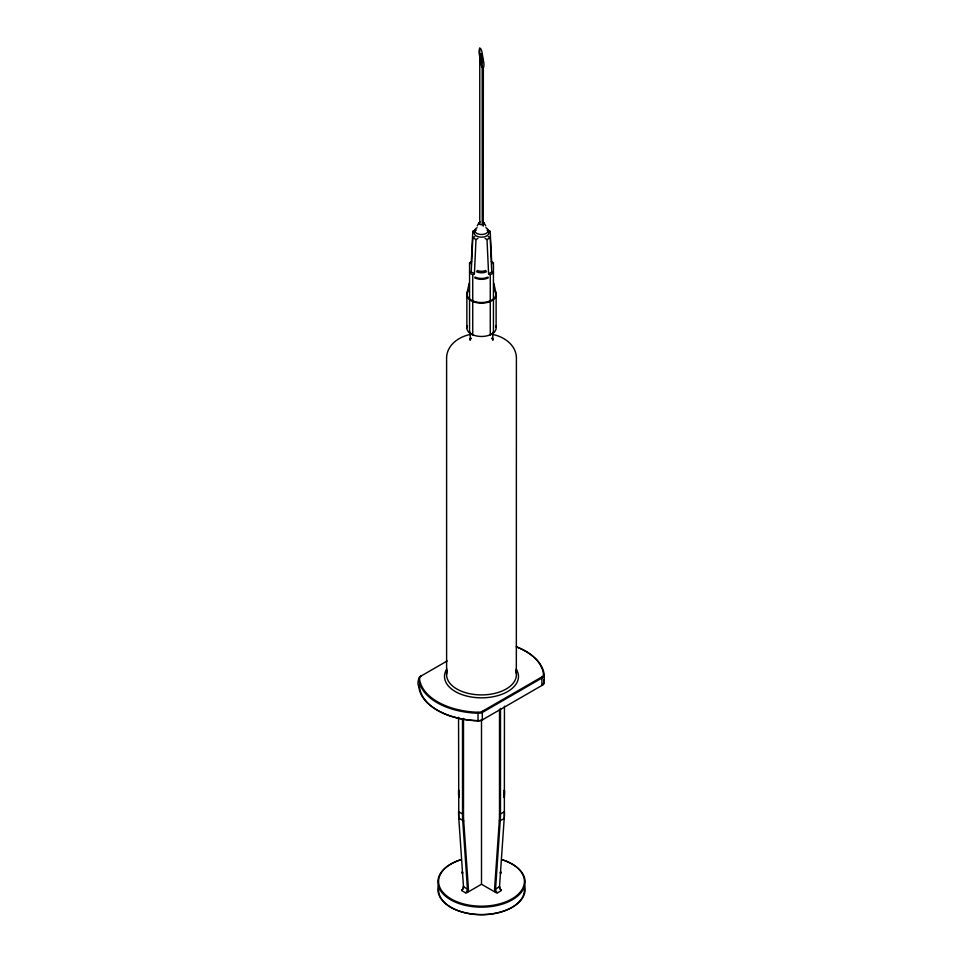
<?xml version="1.0" encoding="UTF-8"?>
<svg xmlns="http://www.w3.org/2000/svg" width="963" height="963" viewBox="0 0 963 963"><rect width="100%" height="100%" fill="white"/><g stroke="black" fill="none" stroke-linecap="round" stroke-linejoin="round"><path stroke-width="1.44" d="M466.862 327.829L466.874 294.449M470.401 332.319L470.076 340.276L471.16 338.157L469.836 339.205M482.307 719.879L482.307 711.332A5.585 3.226 0 0 1 478.045 712.271A62.101 35.86 0 0 1 419.495 678.458C417.858 678.542 417.039 686.33 419.495 687.004A62.101 35.86 0 0 0 478.045 720.818A5.585 3.226 0 0 0 482.307 719.879L542.374 685.199A6.284 3.623 0 0 0 544.203 682.43L544.203 675.015L543.505 674.473A62.101 35.86 0 0 0 516.228 646.739M496.101 327.42L496.138 294.63M504.443 790.334L504.275 797.52A103.98 60.031 -60 0 0 504.443 790.9L504.203 790.19M516.337 673.606L516.397 357.393C515.867 344.959 504.227 336.809 492.948 334.498M516.613 646.98A62.8 36.257 0 0 1 544.203 675.015A6.284 3.623 0 0 1 542.374 677.783L482.8 712.187A6.284 3.623 0 0 1 478.009 713.246A62.8 36.257 0 0 1 418.797 679.059A6.284 3.623 0 0 1 420.626 676.291L421.12 676.002A5.585 3.226 0 0 0 419.495 678.458M477.913 238.439L475.987 239.546L474.41 273.805L472.737 274.768L469.559 272.926L471.22 271.963L472.809 237.705L474.723 236.597M474.928 230.121L472.809 231.349L471.22 263.778L469.559 262.815L469.559 333.078L472.737 334.919L472.737 274.768M499.508 709.382L499.508 814.554A103.98 60.031 60 0 1 499.291 820.933L504.227 818.694L504.347 816.72L504.443 706.204M499.291 820.933L494.573 889.03A4.189 2.42 60 0 0 495.776 892.496L481.5 884.251L467.224 892.496A4.189 2.42 -60 0 0 468.427 889.03L463.709 820.933A103.98 60.031 -60 0 1 463.492 814.554L463.492 718.398M499.508 814.554L504.443 811.701A103.98 60.031 60 0 1 504.227 818.081L499.508 886.779A3.491 2.01 60 0 0 501.338 890.582L497.39 892.87A3.491 2.01 60 0 1 495.56 889.054L500.471 816.985L500.495 708.479M478.045 712.271L478.045 720.818M467.019 293.161L469.162 283.242M477.191 225.884L479.032 222.694M481.103 54.036L480.513 54.47A7.114 4.899 -72.3 0 0 480.477 55.926L480.477 56.227A19.152 13.205 -72.3 0 0 480.766 58.562L480.79 58.707A18.911 13.037 -72.3 0 0 481.271 60.777L481.356 61.03A6.813 4.695 -72.3 0 0 481.873 62.246M483.342 67.988L483.859 66.218A17.755 12.23 -72.3 0 0 483.895 63.269L481.849 51.388A17.069 11.761 -72.3 0 0 480.802 48.86L479.767 48.198L479.141 50.052A17.755 12.23 -72.3 0 0 479.105 53.001L481.151 64.882A17.069 11.761 -72.3 0 0 482.198 67.41L483.342 67.988L483.233 226.173M463.492 814.554L458.557 811.701A103.98 60.031 -60 0 0 458.773 818.081L463.709 820.933M481.994 62.33L482.487 61.788A7.114 4.899 -72.3 0 0 482.523 60.332L482.523 60.103A19.152 13.205 -72.3 0 0 482.234 57.696A18.911 13.037 -72.3 0 0 481.729 55.493L481.644 55.24A6.813 4.695 -72.3 0 0 481.127 54.012M458.557 790.334L458.557 790.9A103.98 60.031 60 0 0 458.773 797.545L458.797 790.19M488.277 232.456L490.191 231.349L491.78 263.778L493.441 262.815L493.441 333.078L490.263 334.919L490.263 274.768L493.441 272.926L491.78 271.963L490.191 237.705L488.277 236.597M485.087 238.439L487.013 239.546L490.191 237.705M469.559 262.815L471.677 261.587M487.013 239.546L488.59 273.805L491.78 271.963M420.626 676.291L447.181 660.955M482.307 711.332L541.88 676.929A5.585 3.226 0 0 0 543.505 674.473M495.56 889.054L499.508 886.779M482.198 62.414L482.246 224.511M470.052 334.498C458.773 336.809 447.133 344.959 446.603 357.393L446.615 674.377M488.072 230.121L490.191 231.349M472.809 231.349L474.723 232.456M472.809 237.705L475.987 239.546M491.323 261.587L493.441 262.815M488.59 273.805L490.263 274.768M471.22 271.963L474.41 273.805M463.492 886.779L467.44 889.054A3.491 2.01 -60 0 1 465.611 892.87L461.662 890.582A3.491 2.01 -60 0 0 463.492 886.779L458.773 818.081M541.88 676.929L541.88 685.475A5.585 3.226 0 0 0 543.505 683.02L544.203 682.43A62.8 36.257 0 0 0 543.758 679.649M493.164 339.205L491.84 338.157L492.924 340.276L492.599 332.391M484.1 223.031L485.809 225.884M493.838 283.242L496.005 293.342M467.44 889.054L462.541 817.394L462.505 718.94M458.773 818.694L458.557 717.291M481.5 720.276L481.5 884.251M480.754 53.88L480.754 59.826M479.767 48.198L479.767 223.693M516.156 669.008A36.979 21.355 0 0 1 481.5 697.826A36.979 21.355 0 0 1 446.844 669.008M515.59 670.477A34.897 20.139 0 0 1 481.5 694.901A34.897 20.139 0 0 1 447.41 670.477M482.8 719.59A6.284 3.623 0 0 1 478.009 720.649A62.8 36.257 0 0 1 418.797 686.463A6.284 3.623 0 0 1 419.29 684.837M419.495 687.004A5.585 3.226 0 0 1 419.651 686.029M482.92 221.923A2.612 1.517 0 0 1 483.474 224.186A2.612 1.517 0 0 1 479.526 224.186A2.612 1.517 0 0 1 480.08 221.923M495.548 325.65A14.638 8.45 0 0 1 481.5 336.472A14.638 8.45 0 0 1 467.452 325.65M485.894 227.701A6.717 3.876 0 0 1 486.363 233.299A6.717 3.876 0 0 1 476.637 233.299A6.717 3.876 0 0 1 477.106 227.701M487.037 230.193A7.331 4.225 0 0 1 486.423 236.104A7.331 4.225 0 0 1 476.191 235.887A7.331 4.225 0 0 1 476.324 229.976M494.344 290.67A14.638 8.45 0 0 1 481.5 303.164A14.638 8.45 0 0 1 468.656 290.67M494.296 290.092A14.577 8.414 0 0 1 481.5 302.538A14.577 8.414 0 0 1 468.704 290.092M488.157 277.91A10.16 5.862 0 0 1 474.843 277.91M487.976 277.055A9.895 5.718 0 0 1 475.024 277.055M486.508 271.722A7.656 4.418 0 0 1 476.492 271.722M485.894 270.447A7.331 4.225 0 0 1 477.106 270.447M463.492 886.189A4.189 2.42 -60 0 1 462.288 889.656M501.338 872.225A3.491 2.01 -60 0 1 500.351 872.189M500.712 873.164A4.189 2.42 -60 0 1 500.206 872.911M501.229 872.671A1.745 0.999 0 0 1 500.616 873.068M500.712 889.656A4.189 2.42 60 0 1 499.508 886.189M497.077 892.894A1.745 0.999 0 0 1 495.945 892.436M500.616 889.752A1.745 0.999 0 0 1 501.229 890.137M467.055 892.436A1.745 0.999 0 0 1 465.923 892.894M461.771 890.137A1.745 0.999 0 0 1 462.384 889.752M462.649 872.189A3.491 2.01 60 0 1 461.662 872.225M462.384 873.068A1.745 0.999 0 0 1 461.771 872.671M462.794 872.911A4.189 2.42 60 0 1 462.288 873.164M524.666 885.804A43.612 25.182 0 0 1 481.5 914.561A43.612 25.182 0 0 1 438.334 885.804M524.414 889.956A42.914 24.773 0 0 1 481.5 914.73A42.914 24.773 0 0 1 438.586 889.956M502.397 859.875A43.612 25.182 0 0 1 515.133 898.01A43.612 25.182 0 0 1 447.867 898.01A43.612 25.182 0 0 1 460.603 859.875M502.072 859.658A42.914 24.773 0 0 1 514.591 897.179A42.914 24.773 0 0 1 448.409 897.179A42.914 24.773 0 0 1 460.928 859.658"/></g></svg>
